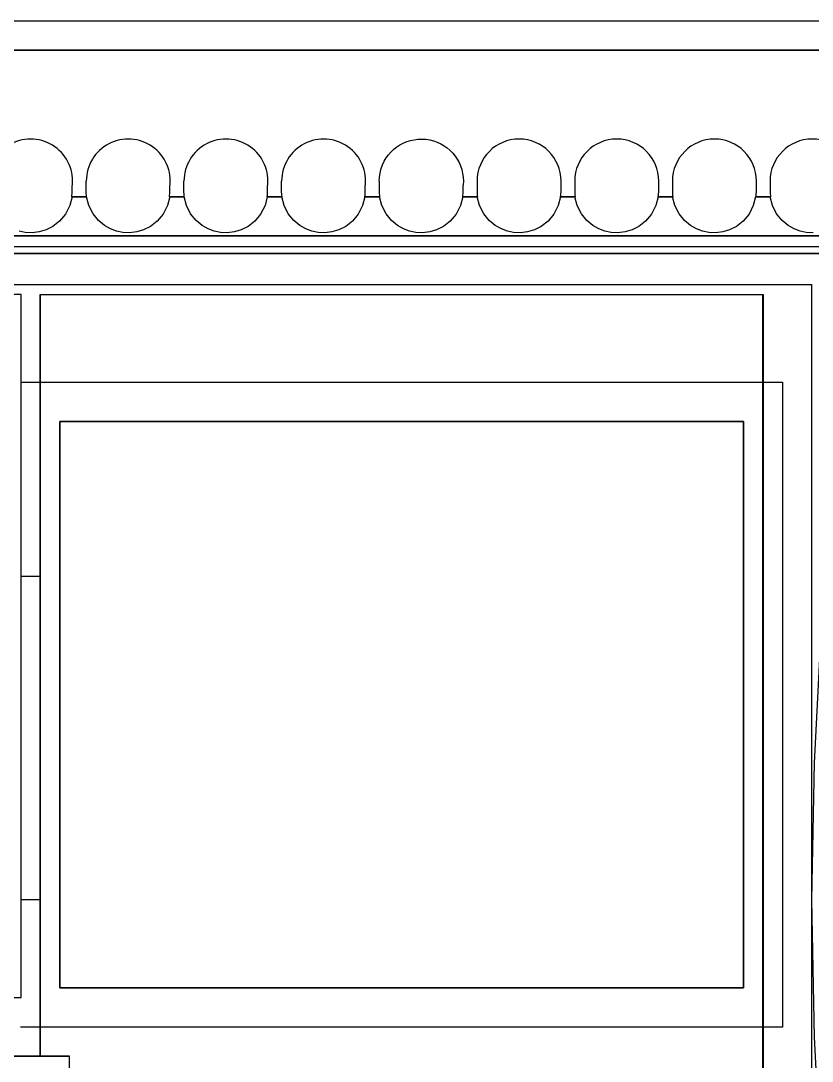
# Paper-space layout 'Sample Network Drawing - A1 Sheet' of a CAD drawing. Extents: x 49 to 806, y 22 to 564.
# Drawn here: x 388.6 to 392.65, y 235.7 to 241.02 of the extents above; entities that cross this region are included whole.
import ezdxf

# ---------------------------------------------------------------- set-up
doc = ezdxf.new("R2010")
doc.units = 0
doc.layers.add('N-EQPM-EXST', color=252, linetype='Continuous', lineweight=25)

psp = doc.layouts.new('Sample Network Drawing - A1 Sheet')

# ---------------------------------------------------------------- linework, layer by layer
at = {"layer": 'N-EQPM-EXST'}
for p, q in [((386.3522, 240.874, 2.6087), (394.9522, 240.874, 2.6087)), ((388.8662, 240.154, 2.6087), (388.8662, 240.1748, 2.6087)), ((388.9362, 240.204, 2.6087), (388.9362, 240.154, 2.6087)), ((388.9382, 240.204, 2.6087), (388.9362, 240.204, 2.6087)), ((389.3662, 240.154, 2.6087), (389.3662, 240.1748, 2.6087)), ((389.4362, 240.204, 2.6087), (389.4362, 240.154, 2.6087)), ((389.4382, 240.204, 2.6087), (389.4362, 240.204, 2.6087)), ((389.8662, 240.154, 2.6087), (389.8662, 240.1748, 2.6087)), ((389.9382, 240.204, 2.6087), (389.9362, 240.204, 2.6087)), ((389.9362, 240.204, 2.6087), (389.9362, 240.154, 2.6087)), ((390.3662, 240.154, 2.6087), (390.3662, 240.1748, 2.6087)), ((390.4376, 240.2035, 2.6087), (390.4372, 240.154, 2.6087)), ((390.8672, 240.154, 2.6087), (390.8672, 240.1833, 2.6087)), ((390.9382, 240.204, 2.6087), (390.9382, 240.154, 2.6087)), ((391.3682, 240.154, 2.6087), (391.3682, 240.204, 2.6087)), ((391.4382, 240.204, 2.6087), (391.4382, 240.154, 2.6087)), ((391.8682, 240.154, 2.6087), (391.8682, 240.204, 2.6087)), ((391.9382, 240.204, 2.6087), (391.9382, 240.154, 2.6087)), ((392.3682, 240.154, 2.6087), (392.3682, 240.204, 2.6087)), ((392.4382, 240.204, 2.6087), (392.4382, 240.154, 2.6087)), ((388.8641, 240.124, 2.6087), (388.9383, 240.124, 2.6087)), ((389.3641, 240.124, 2.6087), (389.4383, 240.124, 2.6087)), ((389.8641, 240.124, 2.6087), (389.9383, 240.124, 2.6087)), ((390.3641, 240.124, 2.6087), (390.4393, 240.124, 2.6087)), ((390.8651, 240.124, 2.6087), (390.9403, 240.124, 2.6087)), ((391.3661, 240.124, 2.6087), (391.4403, 240.124, 2.6087)), ((391.8661, 240.124, 2.6087), (391.9403, 240.124, 2.6087)), ((392.3661, 240.124, 2.6087), (392.4403, 240.124, 2.6087)), ((386.3522, 239.924, 2.6087), (394.9522, 239.924, 2.6087)), ((386.876, 239.924, 2.6087), (394.3943, 239.924, 2.6087)), ((388.4522, 239.674, 2.6087), (392.6522, 239.674, 2.6087)), ((392.6522, 233.374, 2.6087), (392.6522, 239.674, 2.6087)), ((388.7022, 239.624, 2.6087), (388.7022, 235.724, 2.6087)), ((388.7022, 239.624, 2.6087), (388.7022, 239.624, 2.6087)), ((388.7022, 235.724, 2.6087), (388.7022, 239.624, 2.6087)), ((388.7022, 239.624, 2.6087), (388.7022, 235.724, 2.6087)), ((388.7022, 239.624, 2.6087), (392.4022, 239.624, 2.6087)), ((392.4022, 239.624, 2.6087), (392.4022, 233.424, 2.6087)), ((392.4022, 233.424, 2.6087), (392.4022, 239.624, 2.6087)), ((392.4022, 239.624, 2.6087), (392.4022, 239.624, 2.6087)), ((392.4022, 233.424, 2.6087), (392.4022, 239.624, 2.6087)), ((388.6022, 239.174, 2.6087), (392.5022, 239.174, 2.6087)), ((392.5022, 239.174, 2.6087), (392.5022, 235.874, 2.6087)), ((388.8022, 238.974, 2.6087), (388.8022, 236.074, 2.6087)), ((392.3022, 238.974, 2.6087), (388.8022, 238.974, 2.6087)), ((388.8022, 238.974, 2.6087), (388.8022, 238.974, 2.6087)), ((388.8022, 238.974, 2.6087), (392.3022, 238.974, 2.6087)), ((388.8022, 238.974, 2.6087), (392.3022, 238.974, 2.6087)), ((388.8022, 236.074, 2.6087), (388.8022, 238.974, 2.6087)), ((388.8022, 236.074, 2.6087), (388.8022, 238.974, 2.6087)), ((388.8022, 238.974, 2.6087), (388.8022, 238.974, 2.6087)), ((388.8022, 238.974, 2.6087), (392.3022, 238.974, 2.6087)), ((388.8022, 236.074, 2.6087), (388.8022, 238.974, 2.6087)), ((392.3022, 236.074, 2.6087), (392.3022, 238.974, 2.6087)), ((392.3022, 238.974, 2.6087), (392.3022, 238.974, 2.6087)), ((392.3022, 238.974, 2.6087), (392.3022, 236.074, 2.6087)), ((392.3022, 238.974, 2.6087), (392.3022, 236.074, 2.6087)), ((392.3022, 238.974, 2.6087), (392.3022, 238.974, 2.6087)), ((392.3022, 238.974, 2.6087), (392.3022, 236.074, 2.6087)), ((388.8022, 236.074, 2.6087), (392.3022, 236.074, 2.6087)), ((392.3022, 236.074, 2.6087), (388.8022, 236.074, 2.6087)), ((392.3022, 236.074, 2.6087), (388.8022, 236.074, 2.6087)), ((388.8022, 236.074, 2.6087), (388.8022, 236.074, 2.6087)), ((388.8022, 236.074, 2.6087), (388.8022, 236.074, 2.6087)), ((392.3022, 236.074, 2.6087), (388.8022, 236.074, 2.6087)), ((392.3022, 236.074, 2.6087), (392.3022, 236.074, 2.6087)), ((392.3022, 236.074, 2.6087), (392.3022, 236.074, 2.6087)), ((392.5022, 235.874, 2.6087), (388.6022, 235.874, 2.6087)), ((388.8522, 235.724, 2.6087), (388.4522, 235.724, 2.6087)), ((388.7022, 235.724, 2.6087), (388.7022, 235.724, 2.6087)), ((388.7022, 235.724, 2.6087), (388.8522, 235.724, 2.6087)), ((388.8522, 233.724, 2.6087), (388.8522, 235.724, 2.6087)), ((388.8522, 233.724, 2.6087), (388.8522, 235.724, 2.6087))]:
    psp.add_line(p, q, dxfattribs=at)
at = {"layer": 'N-EQPM-EXST', "elevation": 2.6087, "flags": 128}
for points in [[(386.3566, 241.0243), (394.9473, 241.0243)], [(386.3566, 241.0243), (394.9473, 241.0243)], [(394.9473, 240.8741), (386.3566, 240.8741)], [(386.3566, 240.8741), (394.9473, 240.8741)], [(392.6582, 239.9395), (392.6235, 239.9411), (392.5921, 239.9475), (392.5614, 239.9587), (392.5303, 239.9762), (392.4992, 240.0017), (392.4713, 240.036), (392.4498, 240.0782), (392.4383, 240.124), (392.3641, 240.124), (392.3522, 240.0782), (392.3303, 240.0352), (392.3004, 239.9993), (392.2661, 239.9722), (392.2307, 239.9543), (392.1956, 239.9439), (392.1589, 239.9395), (392.1243, 239.9411), (392.0924, 239.9475), (392.0617, 239.9587), (392.0306, 239.9762), (392, 240.0017), (391.9721, 240.036), (391.9505, 240.0782), (391.9386, 240.124), (391.8645, 240.124), (391.8529, 240.0782), (391.8306, 240.0352), (391.8007, 239.9993), (391.7665, 239.9722), (391.7314, 239.9543), (391.6963, 239.9439), (391.6593, 239.9395), (391.6246, 239.9411), (391.5931, 239.9475), (391.5624, 239.9587), (391.5314, 239.9762), (391.5003, 240.0017), (391.4724, 240.036), (391.4509, 240.0782), (391.4393, 240.124), (391.3652, 240.124), (391.3533, 240.0782), (391.3313, 240.0352), (391.3015, 239.9993), (391.2672, 239.9722), (391.2317, 239.9543), (391.1967, 239.9439), (391.16, 239.9395), (391.1253, 239.9411), (391.0935, 239.9475), (391.0628, 239.9587), (391.0317, 239.9762), (391.001, 240.0017), (390.9731, 240.036), (390.9516, 240.0782), (390.9397, 240.124), (390.8648, 240.124), (390.8528, 240.0782), (390.8309, 240.0352), (390.801, 239.9993), (390.7667, 239.9722), (390.7313, 239.9543), (390.6962, 239.9439), (390.6595, 239.9395), (390.6249, 239.9411), (390.593, 239.9475), (390.5623, 239.9587), (390.5312, 239.9762), (390.5006, 240.0017), (390.4727, 240.036), (390.4512, 240.0782), (390.4392, 240.124), (390.3643, 240.124), (390.3523, 240.0782), (390.3304, 240.0352), (390.3005, 239.9993), (390.2663, 239.9722), (390.2308, 239.9543), (390.1957, 239.9439), (390.1591, 239.9395), (390.1244, 239.9411), (390.0925, 239.9475), (390.0619, 239.9587), (390.0312, 239.9762), (390.0001, 240.0017), (389.9722, 240.036), (389.9507, 240.0782), (389.9387, 240.124), (389.8646, 240.124), (389.8531, 240.0782), (389.8308, 240.0352), (389.8009, 239.9993), (389.7666, 239.9722), (389.7315, 239.9543), (389.6965, 239.9439), (389.6594, 239.9395), (389.6248, 239.9411), (389.5933, 239.9475), (389.5626, 239.9587), (389.5315, 239.9762), (389.5004, 240.0017), (389.4725, 240.036), (389.451, 240.0782), (389.4395, 240.124), (389.3654, 240.124), (389.3534, 240.0782), (389.3315, 240.0352), (389.3016, 239.9993), (389.2673, 239.9722), (389.2319, 239.9543), (389.1968, 239.9439), (389.1602, 239.9395), (389.1255, 239.9411), (389.0936, 239.9475), (389.0629, 239.9587), (389.0323, 239.9762), (389.0012, 240.0017), (388.9733, 240.036), (388.9518, 240.0782), (388.9398, 240.124), (388.8657, 240.124), (388.8541, 240.0782), (388.8318, 240.0352), (388.8019, 239.9993), (388.7677, 239.9722), (388.7326, 239.9543), (388.6976, 239.9439), (388.6605, 239.9395), (388.6258, 239.9411), (388.5944, 239.9475)], [(386.3566, 239.9244), (394.9473, 239.9244)], [(386.3566, 239.9244), (394.9473, 239.9244)], [(386.7802, 239.8687), (394.4895, 239.8687)], [(386.7798, 233.2153), (394.4894, 233.2153), (394.4894, 233.2238), (394.4894, 233.2323), (394.4882, 233.2408), (394.4494, 233.4826), (394.4143, 233.7244), (392.8493, 233.7244), (392.7632, 234.4227), (392.7014, 235.1221), (392.6651, 235.8228), (392.6523, 236.5246), (392.6651, 237.2259), (392.7014, 237.9265), (392.7632, 238.626), (392.8493, 239.3242), (394.4143, 239.3242), (394.4494, 239.566), (394.4882, 239.8079), (394.4894, 239.8164), (394.4894, 239.8248), (394.4894, 239.8333), (386.7798, 239.8333)], [(386.7802, 239.8336), (394.4895, 239.8336)], [(386.6107, 236.0246), (388.6042, 236.0246), (388.6042, 236.1488), (388.6042, 236.2731), (388.6042, 236.3973), (388.6042, 236.5216), (388.6042, 236.6458), (388.6042, 236.7701), (388.6042, 236.8943), (388.6042, 237.0186), (388.6042, 237.1428), (388.6042, 237.2671), (388.6042, 237.3913), (388.6042, 237.5156), (388.6042, 237.6398), (388.6042, 237.7641), (388.6042, 237.8877), (388.6042, 238.012), (388.6042, 238.1362), (388.6042, 238.2605), (388.6042, 238.3847), (388.6042, 238.5084), (388.6042, 238.6326), (388.6042, 238.7569), (388.6042, 238.8805), (388.6042, 239.0048), (388.6042, 239.1284), (388.6042, 239.2527), (388.6042, 239.3763), (388.6042, 239.5006), (388.6042, 239.6242), (386.8471, 239.6242)], [(388.1211, 235.7246), (388.7036, 235.7246), (388.7036, 235.8464), (388.7036, 235.9682), (388.7036, 236.09), (388.7036, 236.2125), (388.7036, 236.3343), (388.7036, 236.4561), (388.7036, 236.578), (388.7036, 236.7004), (388.7036, 236.8222), (388.7036, 236.944), (388.7036, 237.0665), (388.7036, 237.1883), (388.7036, 237.3101), (388.7036, 237.432), (388.7036, 237.5538), (388.7036, 237.6762), (388.7036, 237.798), (388.7036, 237.9199), (388.7036, 238.0417), (388.7036, 238.1635), (388.7036, 238.2853), (388.7036, 238.4072), (388.7036, 238.529), (388.7036, 238.6508), (388.7036, 238.7726), (388.7036, 238.8945), (388.7036, 239.0163), (388.7036, 239.1375), (388.7036, 239.2593), (388.7036, 239.3812), (388.7036, 239.5024), (388.7036, 239.6242), (392.3996, 239.6242), (392.3996, 239.503), (392.3996, 239.3818), (392.3996, 239.26), (392.3996, 239.1387), (392.3996, 239.0175), (392.3996, 238.8963), (392.3996, 238.7745), (392.3996, 238.6532), (392.3996, 238.5314), (392.3996, 238.4102), (392.3996, 238.2884), (392.3996, 238.1672), (392.3996, 238.0453), (392.3996, 237.9235), (392.3996, 237.8023), (392.3996, 237.6805), (392.3996, 237.5586), (392.3996, 237.4368), (392.3996, 237.3156), (392.3996, 237.1938), (392.3996, 237.0719), (392.3996, 236.9501), (392.3996, 236.8289), (392.3996, 236.7071), (392.3996, 236.5852), (392.3996, 236.4634), (392.3996, 236.3416), (392.3996, 236.2198), (392.3996, 236.0985), (392.3996, 235.9767), (392.3996, 235.8549), (392.3996, 235.7331), (392.3996, 235.6118)], [(388.7036, 238.1805), (388.6042, 238.1805)], [(388.7036, 236.5246), (388.6042, 236.5246)]]:
    psp.add_lwpolyline(points, dxfattribs=at)
at = {"layer": 'N-EQPM-EXST', "elevation": 2.6087}
psp.add_lwpolyline([(390.4376, 240.2035, -0.079707), (390.448, 240.2683, -0.90154), (390.8672, 240.1833)], format="xyb", dxfattribs=at)
at = {"layer": 'N-EQPM-EXST', "elevation": 2.6087, "flags": 128}
psp.add_lwpolyline([(394.4895, 239.8336), (394.482, 239.8629), (394.4688, 239.8858), (394.4513, 239.9033), (394.4316, 239.9151), (394.4109, 239.9219), (394.3901, 239.9241), (386.8799, 239.9241), (386.856, 239.9212), (386.832, 239.9119), (386.8105, 239.8958), (386.7923, 239.8726), (386.7812, 239.8408), (386.7809, 239.8383), (386.7805, 239.8358), (386.7802, 239.8336)], close=True, dxfattribs=at)
at = {"layer": 'N-EQPM-EXST'}
for centre, start, end in [((388.6532, 240.204, 2.6087), 352.1788, 180), ((389.1532, 240.204, 2.6087), 352.1788, 180), ((389.6532, 240.204, 2.6087), 352.1788, 180), ((390.1532, 240.204, 2.6087), 352.1788, 180), ((391.1532, 240.204, 2.6087), 0, 180), ((391.6532, 240.204, 2.6087), 0, 180), ((392.1532, 240.204, 2.6087), 0, 180), ((392.6532, 240.204, 2.6087), 0, 180), ((388.6512, 240.154, 2.6087), 351.9791, 0), ((389.1512, 240.154, 2.6087), 180, 188.0209), ((389.1512, 240.154, 2.6087), 351.9791, 0), ((389.6512, 240.154, 2.6087), 180, 188.0209), ((389.6512, 240.154, 2.6087), 351.9791, 0), ((390.1512, 240.154, 2.6087), 180, 188.0209), ((390.1512, 240.154, 2.6087), 351.9791, 0), ((390.6522, 240.154, 2.6087), 180, 188.0209), ((390.6522, 240.154, 2.6087), 351.9791, 0), ((391.1532, 240.154, 2.6087), 180, 188.0209), ((391.1532, 240.154, 2.6087), 351.9791, 0), ((391.6532, 240.154, 2.6087), 180, 188.0209), ((391.6532, 240.154, 2.6087), 351.9791, 0), ((392.1532, 240.154, 2.6087), 180, 188.0209), ((392.1532, 240.154, 2.6087), 351.9791, 0), ((392.6532, 240.154, 2.6087), 180, 188.0209)]:
    psp.add_arc(centre, 0.215, start, end, dxfattribs=at)

doc.saveas('drawing.dxf')
